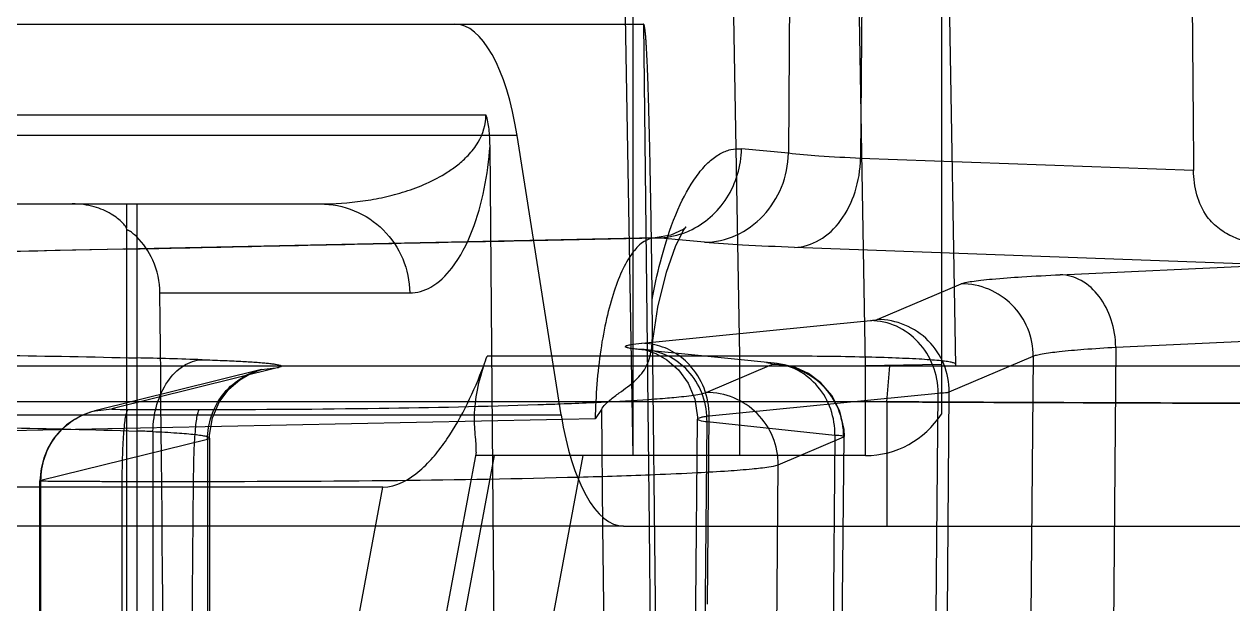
# Model space of a CAD drawing. Header units: millimetres. Extents: x 29875 to 31218, y -21313 to -20364.
# Drawn here: x 30523.32 to 30530.17, y -21049.17 to -21045.88 of the extents above; entities that cross this region are included whole.
import ezdxf

# ---------------------------------------------------------------- set-up
doc = ezdxf.new("R2010")
doc.units = ezdxf.units.MM
doc.header["$LTSCALE"] = 8
doc.layers.add('Cav-cor', color=30, linetype='Continuous')
doc.layers.add('WT', color=4, linetype='Continuous')

# ---------------------------------------------------------------- blocks, each defined once
blk = doc.blocks.new('20160903.150408')
at = {"layer": 'Cav-cor', "color": 241}
for p, q in [((-100.442, 23.4633), (-100.6048, 32.791)), ((-99.3821, 32.751), (-99.2191, 23.41)), ((-100.1098, 32.0836), (-100.1664, 24.6152)), ((-99.7002, 32.0836), (-99.757, 24.5863)), ((-101.0462, 22.9), (-101.2038, 31.9309)), ((-101.0462, 22.9), (-101.0462, 30.4793)), ((-99.2992, 28), (-99.2992, 23.1357)), ((-99.7292, 23.41), (-99.8004, 27.49)), ((-118.4345, 25.348), (-100.9869, 25.348)), ((-100.9869, 25.348), (-100.9685, 23.6817)), ((-107.9865, 24.8335), (-101.8806, 24.8335)), ((-101.7036, 24.7167), (-117.3361, 24.7167)), ((-101.4541, 23.1313), (-101.7036, 24.7167)), ((-101.8055, 18.6124), (-101.8572, 24.658)), ((-100.1664, 24.6152), (-100.4317, 24.6403)), ((-97.8703, 24.5173), (-99.757, 24.5863)), ((-107.3248, 24.328), (-102.8191, 24.328)), ((-103.917, 24.328), (-103.917, 24.1894)), ((-103.8594, 24.328), (-103.8594, 13.516)), ((-103.9152, 24.1768), (-103.9152, 24.1759)), ((-103.9151, 14.2415), (-103.9152, 24.1758)), ((-101.6183, 24.1207), (-100.9079, 24.1351)), ((-100.9079, 24.1351), (-100.9204, 24.1357)), ((-100.7878, 24.1237), (-100.9079, 24.1351)), ((-100.6425, 24.11), (-100.7878, 24.1237)), ((-103.9275, 24.0714), (-103.8742, 24.0726)), ((-97.4286, 23.9823), (-100.1307, 24.0811)), ((-98.6255, 23.9262), (-97.4286, 23.9823)), ((-100.9056, 23.7419), (-100.8574, 23.9415)), ((-99.6624, 23.6721), (-99.1871, 23.8748)), ((-103.7279, 23.8225), (-102.3124, 23.8225)), ((-100.8805, 18.6136), (-100.9377, 23.7861)), ((-100.9349, 23.5531), (-100.9056, 23.7419)), ((-100.9685, 23.6817), (-100.9555, 22.5)), ((-100.9364, 23.5433), (-99.7001, 23.6659)), ((-98.3112, 23.5149), (-97.2131, 23.5663)), ((-100.2468, 23.4241), (-101.0152, 23.5019)), ((-100.9974, 23.5372), (-100.9364, 23.5433)), ((-100.941, 23.5133), (-100.9349, 23.5531)), ((-98.3112, 23.5149), (-98.3246, 21.9273)), ((-100.442, 23.4633), (-101.8735, 23.4633)), ((-100.9341, 23.4848), (-100.9179, 23.4788)), ((-100.9179, 23.4788), (-100.8547, 23.4431)), ((-100.442, 22.9), (-100.442, 23.4633)), ((-99.2546, 23.2608), (-98.7793, 23.4635)), ((-98.7793, 23.4635), (-98.7918, 21.9873)), ((-119.2729, 23.41), (-89.5433, 23.41)), ((-103.1526, 23.3878), (-104.0968, 23.1536)), ((-103.0556, 23.3996), (-103.9998, 23.1653)), ((-103.1526, 23.3878), (-103.0556, 23.3996)), ((-100.632, 23.2586), (-100.2605, 23.417)), ((-100.2471, 23.4241), (-100.2906, 23.426)), ((-99.2992, 23.4175), (-99.7292, 23.41)), ((-99.7292, 22.9), (-99.7292, 23.41)), ((-99.6085, 23.205), (-99.5905, 23.41)), ((-99.2192, 23.4188), (-99.2192, 23.4189)), ((-100.6147, 23.1259), (-99.3174, 23.2547)), ((-99.3281, 22.0069), (-99.3174, 23.2547)), ((-99.2654, 22.0046), (-99.2546, 23.2608)), ((-99.6085, 23.205), (-107.3915, 23.205)), ((-104.0952, 23.154), (-103.9998, 23.1653)), ((-103.9077, 23.1614), (-103.5032, 23.1614)), ((-101.2262, 23.162), (-101.261, 23.1084)), ((-101.2262, 23.162), (-101.219, 22.5)), ((-99.6085, 23.205), (-99.6085, 22.5)), ((-117.1974, 23.1313), (-101.4541, 23.1313)), ((-100.6911, 22.0589), (-100.6814, 23.107)), ((-100.6691, 18.6124), (-100.6275, 23.0906)), ((-99.9029, 23.0147), (-100.6275, 23.0906)), ((-100.6246, 22.0575), (-100.6147, 23.1259)), ((-103.7676, 23.0362), (-103.7676, 21.8113)), ((-103.4579, 22.9918), (-104.4021, 22.7576)), ((-103.4579, 22.9918), (-103.4579, 21.767)), ((-103.4467, 22.9996), (-103.4467, 21.7748)), ((-103.4467, 22.9996), (-103.4467, 22.9995)), ((-100.2242, 22.8473), (-99.8528, 23.0057)), ((-99.9029, 23.0147), (-99.9419, 18.6124)), ((-99.8528, 23.0057), (-99.8917, 18.6124)), ((-99.8528, 23.0057), (-99.849, 23.0076)), ((-101.9363, 22.9201), (-102.6827, 18.9199)), ((-101.8334, 22.9), (-102.4227, 19.7419)), ((-99.7292, 22.9), (-101.94, 22.9)), ((-101.9312, 19.6764), (-101.3296, 22.9)), ((-100.2426, 20.7295), (-100.2242, 22.8473)), ((-104.4021, 22.7576), (-104.4076, 22.757)), ((-104.4076, 21.5322), (-104.4076, 22.757)), ((-104.4021, 21.5328), (-104.4021, 22.7576)), ((-103.9415, 21.5288), (-103.9415, 22.7536)), ((-103.9415, 22.7536), (-103.537, 22.7536)), ((-103.5477, 21.5288), (-103.537, 22.7536)), ((-102.4645, 22.7204), (-106.7265, 22.7204)), ((-103.0733, 19.4579), (-102.4645, 22.7204)), ((-101.1011, 22.5), (-121.0837, 22.5)), ((-101.219, 22.5), (-101.1764, 18.6124)), ((-101.1011, 22.5), (-96.377, 22.5)), ((-100.9555, 22.5), (-100.9127, 18.6124)), ((-100.723, 18.6122), (-100.6911, 22.0589))]:
    blk.add_line(p, q, dxfattribs=at)
for points in [[(-100.7544, 24.1865), (-100.7455, 24.1983), (-100.7635, 24.1835), (-100.8331, 24.1499), (-100.9204, 24.1357)], [(-100.8574, 23.9415), (-100.8065, 24.0861), (-100.7646, 24.1705), (-100.7544, 24.1865)], [(-100.9208, 24.1357), (-105.1834, 24.0441), (-109.5281, 23.9382), (-113.5355, 23.8281)], [(-100.9893, 23.5021), (-100.9903, 23.5022), (-100.9858, 23.5014), (-100.9639, 23.4959), (-100.9341, 23.4848)], [(-100.9713, 23.4999), (-100.983, 23.5013), (-100.9893, 23.5021)], [(-100.8547, 23.4431), (-100.7895, 23.3865), (-100.7341, 23.3107)], [(-103.4467, 22.9996), (-103.4464, 23.0161), (-103.4302, 23.1144), (-103.3923, 23.2027), (-103.338, 23.276), (-103.2753, 23.3306), (-103.2146, 23.3657), (-103.1687, 23.3834), (-103.1527, 23.3878)], [(-99.849, 23.0076), (-99.8507, 23.0485), (-99.874, 23.1521), (-99.9196, 23.2409), (-99.9815, 23.3126), (-100.053, 23.3653), (-100.1264, 23.3989), (-100.1883, 23.4156), (-100.2327, 23.4225), (-100.2471, 23.4241)], [(-100.7341, 23.3107), (-100.6962, 23.2193), (-100.6814, 23.1178), (-100.6814, 23.1069)], [(-104.0952, 23.154), (-104.1207, 23.1469), (-104.1668, 23.1294), (-104.2127, 23.1051), (-104.2565, 23.0741), (-104.2971, 23.0364), (-104.3332, 22.9921), (-104.3635, 22.9417), (-104.3867, 22.886), (-104.4018, 22.826), (-104.4076, 22.757)]]:
    blk.add_lwpolyline(points, dxfattribs=at)
for centre, radius, start, end in [((-100.918, 24.5976), 0.4628, 289.3724, 294.26675), ((-71.4064, -1452.1307), 1476.5603, 91.2620357, 91.3842677), ((-101.0097, 23.1412), 0.3607, 86.77149, 90.88108), ((-101.0015, 23.1794), 0.3579, 79.83021, 89.33946), ((-101.0099, 23.1362), 0.3658, 83.95849, 86.77485), ((-105.1729, -30.8997), 54.3697, 88.22547, 88.61466), ((-104.5155, 24.3984), 2.8026, 339.34985, 340.51017), ((-101.393, 29.6514), 6.4473, 274.15748, 274.70531), ((-102.6226, 54.3273), 31.1553, 271.90597, 272.14108), ((-102.4015, 48.4029), 25.2268, 272.14188, 272.5222), ((-95.6375, 767.9986), 744.8042, 269.6945209, 269.9437306), ((-73.0251, -1418.6595), 1442.0443, 91.1219529, 91.5902793), ((-99.7292, 23.41), 0.51, 270.00497, 327.467), ((-105.121, -16.2334), 39.2929, 88.02619, 88.15849), ((-102.3362, 59.3026), 36.5376, 271.53962, 272.21811), ((-101.7277, 43.2161), 20.4396, 272.25903, 272.933)]:
    blk.add_arc(centre, radius, start, end, dxfattribs=at)
for centre, major_axis, ratio, start_param, end_param in [((-95, 348.8784), (2.2523, 350.6413), 0.005908, 2.698638, 2.752005), ((-102.0473, 24.348), (-0.0108, 1), 0.373387, 5.085944, 6.279143), ((-103.964, 23.818), (0, 0.51), 0.134477, 5.490258, 5.528262), ((-103.5072, -5.7298), (-0.4054, 46.7522), 0.000981, 5.26001, 5.396646), ((-101.1104, 23.5), (-0.0108, 1), 0.373387, 1.944352, 3.137551)]:
    blk.add_ellipse(centre, major_axis=major_axis, ratio=ratio, start_param=start_param, end_param=end_param, dxfattribs=at)
for points, knots in [([(-100.9377, 23.7861), (-100.9385, 23.8519), (-100.9402, 23.9834), (-100.9431, 24.1806), (-100.9464, 24.3777), (-100.9495, 24.5419), (-100.9523, 24.6732), (-100.9546, 24.7716), (-100.9572, 24.8699), (-100.9601, 24.9681), (-100.963, 25.0499), (-100.9656, 25.1151), (-100.9678, 25.1639), (-100.9699, 25.2045), (-100.9719, 25.2369), (-100.9735, 25.261), (-100.9754, 25.2849), (-100.9773, 25.3046), (-100.9792, 25.3201), (-100.9808, 25.3311), (-100.9826, 25.3401), (-100.9843, 25.3453), (-100.9859, 25.348), (-100.9869, 25.348)], [0, 0, 0, 0, 0.126114, 0.252196, 0.378235, 0.504213, 0.56717, 0.630096, 0.692981, 0.755806, 0.818538, 0.849847, 0.881098, 0.912253, 0.927774, 0.943234, 0.958596, 0.973774, 0.981229, 0.988489, 0.995256, 0.99821, 1, 1, 1, 1]), ([(-102.8191, 24.328), (-102.7386, 24.328), (-102.6172, 24.3362), (-102.4569, 24.3649), (-102.3362, 24.397), (-102.2151, 24.4423), (-102.1156, 24.4945), (-102.0374, 24.5498), (-101.9764, 24.6052), (-101.9072, 24.6933), (-101.8801, 24.7798), (-101.8806, 24.8335)], [0, 0, 0, 0, 0.208439, 0.313914, 0.42119, 0.531653, 0.648179, 0.710857, 0.779345, 0.860708, 1, 1, 1, 1]), ([(-101.8572, 24.6583), (-101.8575, 24.6897), (-101.8608, 24.7487), (-101.871, 24.8075), (-101.8806, 24.8335)], [0, 0, 0, 0, 0.530967, 1, 1, 1, 1]), ([(-102.3124, 23.8225), (-102.2709, 23.8225), (-102.1755, 23.8521), (-102.0485, 23.9794), (-101.9132, 24.2488), (-101.8693, 24.4944), (-101.8572, 24.658)], [0, 0, 0, 0, 0.122007, 0.27902, 0.516892, 1, 1, 1, 1]), ([(-100.8689, 24.081), (-100.8443, 24.1642), (-100.7918, 24.3119), (-100.7011, 24.4752), (-100.6187, 24.5673), (-100.5583, 24.6131), (-100.4954, 24.6391), (-100.4522, 24.6423), (-100.4317, 24.6403)], [0, 0, 0, 0, 0.343732, 0.620468, 0.733586, 0.831735, 0.91861, 1, 1, 1, 1]), ([(-100.7278, 24.1758), (-100.642, 24.2144), (-100.4898, 24.3495), (-100.4336, 24.5434), (-100.4317, 24.6403)], [0, 0, 0, 0, 0.49257, 1, 1, 1, 1]), ([(-100.6425, 24.11), (-100.581, 24.111), (-100.4557, 24.1396), (-100.2992, 24.2533), (-100.1939, 24.4196), (-100.1677, 24.5499), (-100.1664, 24.6152)], [0, 0, 0, 0, 0.242213, 0.489637, 0.743087, 1, 1, 1, 1]), ([(-99.757, 24.5863), (-99.836, 24.5899), (-99.9727, 24.5972), (-100.1091, 24.6083), (-100.1664, 24.6152)], [0, 0, 0, 0, 0.578433, 1, 1, 1, 1]), ([(-100.1307, 24.0811), (-100.0819, 24.0829), (-99.9788, 24.1159), (-99.8583, 24.233), (-99.7787, 24.3967), (-99.7585, 24.5219), (-99.757, 24.5863)], [0, 0, 0, 0, 0.214376, 0.452294, 0.717693, 1, 1, 1, 1]), ([(-97.2304, 24.0665), (-97.3049, 24.0684), (-97.4135, 24.0764), (-97.5511, 24.1049), (-97.6429, 24.1363), (-97.7268, 24.1837), (-97.8381, 24.2943), (-97.8695, 24.4262), (-97.8703, 24.5173)], [0, 0, 0, 0, 0.252749, 0.367392, 0.475563, 0.580726, 0.691179, 1, 1, 1, 1]), ([(-103.917, 24.1894), (-103.9177, 24.1943), (-103.9262, 24.206), (-103.9427, 24.225), (-103.9695, 24.248), (-104.0202, 24.2823), (-104.1054, 24.318), (-104.1828, 24.328), (-104.2248, 24.328)], [0, 0, 0, 0, 0.041912, 0.117153, 0.218844, 0.341785, 0.640787, 1, 1, 1, 1]), ([(-102.8191, 24.328), (-102.7535, 24.328), (-102.6209, 24.3017), (-102.453, 24.1893), (-102.3401, 24.0214), (-102.3129, 23.8884), (-102.3124, 23.8225)], [0, 0, 0, 0, 0.249269, 0.498964, 0.749266, 1, 1, 1, 1]), ([(-103.8594, 24.1409), (-103.8668, 24.1481), (-103.8818, 24.1608), (-103.894, 24.1716), (-103.9152, 24.1818), (-103.9152, 24.1768)], [0, 0, 0, 0, 0.455072, 0.777738, 1, 1, 1, 1]), ([(-103.8742, 24.0726), (-103.6873, 24.0767), (-102.9353, 24.0931), (-102.1834, 24.109), (-101.6183, 24.1207)], [0, 0, 0, 0, 0.248542, 1, 1, 1, 1]), ([(-103.7279, 23.8225), (-103.7285, 23.8862), (-103.7541, 24.0042), (-103.8214, 24.1035), (-103.8594, 24.1409)], [0, 0, 0, 0, 0.544465, 1, 1, 1, 1]), ([(-100.9208, 24.1357), (-100.9429, 24.1352), (-100.9928, 24.1161), (-101.0534, 24.0512), (-101.1092, 23.9544), (-101.1586, 23.8265), (-101.2003, 23.672), (-101.2443, 23.4308), (-101.2587, 23.2394), (-101.2609, 23.1084)], [0, 0, 0, 0, 0.058354, 0.13328, 0.231119, 0.352373, 0.494596, 0.653612, 1, 1, 1, 1]), ([(-100.9377, 23.7861), (-100.933, 23.8121), (-100.9139, 23.9112), (-100.89, 24.0095), (-100.8689, 24.081)], [0, 0, 0, 0, 0.260905, 1, 1, 1, 1]), ([(-100.1307, 24.0811), (-100.2295, 24.0847), (-100.4003, 24.0921), (-100.5708, 24.1032), (-100.6425, 24.11)], [0, 0, 0, 0, 0.57863, 1, 1, 1, 1]), ([(-99.1871, 23.8748), (-99.1797, 23.8779), (-99.1595, 23.8829), (-99.1222, 23.8894), (-99.0712, 23.8959), (-98.9765, 23.9054), (-98.8264, 23.916), (-98.6979, 23.9228), (-98.6255, 23.9262)], [0, 0, 0, 0, 0.042755, 0.109762, 0.201004, 0.316043, 0.615015, 1, 1, 1, 1]), ([(-98.3112, 23.5149), (-98.3119, 23.5674), (-98.3282, 23.67), (-98.3954, 23.8039), (-98.4976, 23.8991), (-98.5842, 23.9251), (-98.6255, 23.9262)], [0, 0, 0, 0, 0.278049, 0.541736, 0.781256, 1, 1, 1, 1]), ([(-98.7793, 23.4635), (-98.779, 23.5168), (-98.7998, 23.6248), (-98.8904, 23.7615), (-99.0262, 23.8532), (-99.1339, 23.8748), (-99.1871, 23.8748)], [0, 0, 0, 0, 0.25024, 0.500493, 0.750457, 1, 1, 1, 1]), ([(-100.9411, 23.5134), (-100.9396, 23.5261), (-100.9351, 23.5823), (-100.9358, 23.6386), (-100.9363, 23.682)], [0, 0, 0, 0, 0.228325, 1, 1, 1, 1]), ([(-99.7001, 23.6659), (-99.6919, 23.6668), (-99.6793, 23.6684), (-99.6665, 23.6703), (-99.6624, 23.6721)], [0, 0, 0, 0, 0.64742, 1, 1, 1, 1]), ([(-99.3174, 23.2547), (-99.3176, 23.3076), (-99.3376, 23.4138), (-99.4219, 23.5496), (-99.5485, 23.6425), (-99.6502, 23.6654), (-99.7001, 23.6659)], [0, 0, 0, 0, 0.257137, 0.510799, 0.758156, 1, 1, 1, 1]), ([(-99.2546, 23.2608), (-99.2543, 23.3141), (-99.2751, 23.4221), (-99.3657, 23.5588), (-99.5015, 23.6506), (-99.6092, 23.6721), (-99.6624, 23.6721)], [0, 0, 0, 0, 0.25024, 0.500493, 0.750457, 1, 1, 1, 1]), ([(-101.2262, 23.162), (-101.2134, 23.1822), (-101.1797, 23.215), (-101.1113, 23.266), (-101.0331, 23.3212), (-100.9615, 23.4074), (-100.9453, 23.4776), (-100.9411, 23.5134)], [0, 0, 0, 0, 0.153719, 0.297087, 0.550171, 0.768646, 1, 1, 1, 1]), ([(-101.0152, 23.5019), (-101.0267, 23.5031), (-101.0427, 23.505), (-101.0621, 23.508), (-101.0729, 23.5102), (-101.0812, 23.5123), (-101.0866, 23.5144), (-101.0904, 23.5164), (-101.0908, 23.52), (-101.0872, 23.5221), (-101.079, 23.5256), (-101.0483, 23.5319), (-101.0199, 23.535), (-100.9974, 23.5372)], [0, 0, 0, 0, 0.19802, 0.275372, 0.338167, 0.386404, 0.420303, 0.440976, 0.453873, 0.47298, 0.504958, 0.61197, 1, 1, 1, 1]), ([(-100.6275, 23.0906), (-100.6266, 23.1404), (-100.6422, 23.2406), (-100.7157, 23.3716), (-100.83, 23.4658), (-100.9241, 23.4949), (-100.9713, 23.4999)], [0, 0, 0, 0, 0.256146, 0.508498, 0.755756, 1, 1, 1, 1]), ([(-100.7275, 23.4151), (-100.7554, 23.4452), (-100.8204, 23.4966), (-100.8986, 23.5245), (-100.9383, 23.5316)], [0, 0, 0, 0, 0.504498, 1, 1, 1, 1]), ([(-98.7793, 23.4635), (-98.7732, 23.4665), (-98.7564, 23.4715), (-98.7076, 23.4816), (-98.6181, 23.4925), (-98.4788, 23.5047), (-98.3716, 23.5115), (-98.3112, 23.5149)], [0, 0, 0, 0, 0.043359, 0.11067, 0.317029, 0.615668, 1, 1, 1, 1]), ([(-107.0589, 23.4741), (-106.4982, 23.4788), (-105.4313, 23.48), (-104.3645, 23.4663), (-103.8585, 23.4541)], [0, 0, 0, 0, 0.525548, 1, 1, 1, 1]), ([(-103.7676, 23.0362), (-103.7668, 23.0879), (-103.7522, 23.188), (-103.6937, 23.3194), (-103.6046, 23.4145), (-103.5261, 23.4423), (-103.4893, 23.4439)], [0, 0, 0, 0, 0.289252, 0.558296, 0.79383, 1, 1, 1, 1]), ([(-103.4893, 23.4439), (-103.45, 23.4427), (-103.3767, 23.4401), (-103.2752, 23.4355), (-103.2012, 23.4311), (-103.151, 23.4272), (-103.1204, 23.4244), (-103.0947, 23.4216), (-103.0741, 23.4186), (-103.058, 23.4159), (-103.0481, 23.4126), (-103.0405, 23.4106), (-103.04, 23.4045), (-103.0475, 23.4021), (-103.0522, 23.4004), (-103.0556, 23.3996)], [0, 0, 0, 0, 0.25062, 0.46753, 0.647627, 0.723051, 0.78836, 0.843345, 0.887834, 0.921736, 0.94508, 0.95831, 0.964998, 0.977488, 1, 1, 1, 1]), ([(-99.2192, 23.4189), (-99.2193, 23.4215), (-99.2295, 23.4261), (-99.2458, 23.43), (-99.276, 23.4348), (-99.3158, 23.4391), (-99.3671, 23.4434), (-99.4553, 23.449), (-99.5883, 23.4548), (-99.7712, 23.4598), (-99.9799, 23.463), (-100.2064, 23.4643), (-100.3624, 23.4639), (-100.442, 23.4633)], [0, 0, 0, 0, 0.006458, 0.021401, 0.045477, 0.078637, 0.120576, 0.170939, 0.294955, 0.446051, 0.618397, 0.805518, 1, 1, 1, 1]), ([(-103.4579, 22.9918), (-103.4581, 23.0368), (-103.4437, 23.1272), (-103.3793, 23.2478), (-103.2794, 23.3406), (-103.1959, 23.3771), (-103.1526, 23.3878)], [0, 0, 0, 0, 0.251125, 0.501606, 0.750885, 1, 1, 1, 1]), ([(-102.4645, 22.7204), (-102.3876, 22.7204), (-102.2763, 22.7862), (-102.171, 22.8976), (-102.0772, 23.0231), (-101.9819, 23.1936), (-101.9202, 23.337), (-101.893, 23.41)], [0, 0, 0, 0, 0.247442, 0.373053, 0.498578, 0.74931, 1, 1, 1, 1]), ([(-101.9363, 22.9201), (-101.9345, 22.9297), (-101.9349, 22.9536), (-101.9406, 23.0151), (-101.9487, 23.1162), (-101.9362, 23.2582), (-101.9085, 23.3582), (-101.8917, 23.41)], [0, 0, 0, 0, 0.059229, 0.14315, 0.374778, 0.670752, 1, 1, 1, 1]), ([(-100.6147, 23.1259), (-100.6149, 23.1789), (-100.6348, 23.285), (-100.6919, 23.3768), (-100.7275, 23.4151)], [0, 0, 0, 0, 0.503401, 1, 1, 1, 1]), ([(-100.2627, 23.4216), (-100.2642, 23.4221), (-100.2734, 23.4242), (-100.2828, 23.4252), (-100.2906, 23.426)], [0, 0, 0, 0, 0.167413, 1, 1, 1, 1]), ([(-100.2605, 23.417), (-100.2596, 23.4174), (-100.2565, 23.4202), (-100.2611, 23.4211), (-100.2627, 23.4216)], [0, 0, 0, 0, 0.393376, 1, 1, 1, 1]), ([(-99.8528, 23.0057), (-99.8525, 23.0591), (-99.8733, 23.167), (-99.9639, 23.3038), (-100.0997, 23.3955), (-100.2074, 23.417), (-100.2605, 23.417)], [0, 0, 0, 0, 0.25024, 0.500494, 0.750457, 1, 1, 1, 1]), ([(-99.9029, 23.0147), (-99.902, 23.0646), (-99.9176, 23.1647), (-99.9911, 23.2957), (-100.1054, 23.39), (-100.1996, 23.419), (-100.2468, 23.424)], [0, 0, 0, 0, 0.256147, 0.508499, 0.755756, 1, 1, 1, 1]), ([(-84.9201, 23.4128), (-84.9204, 23.4101), (-84.9265, 23.4038), (-84.9495, 23.3941), (-85.0002, 23.3827), (-85.085, 23.3704), (-85.2034, 23.3578), (-85.355, 23.3455), (-85.5397, 23.3333), (-85.7573, 23.3215), (-86.0076, 23.31), (-86.2901, 23.2988), (-86.7299, 23.2838), (-87.3564, 23.2667), (-88.1968, 23.249), (-89.1503, 23.2334), (-90.2088, 23.2202), (-91.3629, 23.2095), (-92.6017, 23.2016), (-94.3868, 23.1945), (-96.7305, 23.1933), (-98.6356, 23.1998), (-99.6085, 23.205)], [0, 0, 0, 0, 0.000569, 0.001576, 0.005188, 0.011026, 0.019119, 0.029466, 0.042062, 0.056895, 0.073945, 0.093189, 0.114598, 0.163763, 0.221095, 0.286145, 0.358371, 0.437133, 0.521687, 0.611207, 0.801449, 1, 1, 1, 1]), ([(-101.2913, 23.2005), (-101.2569, 23.2021), (-101.1349, 23.2078), (-101.013, 23.2147), (-100.9256, 23.221)], [0, 0, 0, 0, 0.282445, 1, 1, 1, 1]), ([(-100.8641, 23.2258), (-100.8479, 23.2271), (-100.7937, 23.2319), (-100.7395, 23.2376), (-100.7018, 23.2432)], [0, 0, 0, 0, 0.298494, 1, 1, 1, 1]), ([(-100.7018, 23.2432), (-100.6873, 23.2453), (-100.6638, 23.2494), (-100.6405, 23.255), (-100.632, 23.2586)], [0, 0, 0, 0, 0.613282, 1, 1, 1, 1]), ([(-100.2242, 22.8473), (-100.2239, 22.9007), (-100.2447, 23.0087), (-100.3353, 23.1454), (-100.4711, 23.2371), (-100.5788, 23.2586), (-100.632, 23.2586)], [0, 0, 0, 0, 0.25024, 0.500493, 0.750457, 1, 1, 1, 1]), ([(-99.3174, 23.2547), (-99.3038, 23.2554), (-99.2828, 23.2571), (-99.2617, 23.2589), (-99.2546, 23.2608)], [0, 0, 0, 0, 0.650257, 1, 1, 1, 1]), ([(-104.4021, 22.7576), (-104.4023, 22.8025), (-104.3878, 22.893), (-104.3235, 23.0136), (-104.2236, 23.1064), (-104.14, 23.1428), (-104.0968, 23.1535)], [0, 0, 0, 0, 0.251125, 0.501606, 0.750885, 1, 1, 1, 1]), ([(-103.9998, 23.1653), (-104.0066, 23.1636), (-103.9391, 23.1608), (-103.9315, 23.1614), (-103.9077, 23.1614)], [0, 0, 0, 0, 0.227548, 1, 1, 1, 1]), ([(-103.9415, 22.7536), (-103.9415, 22.8045), (-103.9404, 22.8786), (-103.9362, 22.9729), (-103.9323, 23.0335), (-103.9274, 23.0834), (-103.922, 23.1224), (-103.9162, 23.1459), (-103.9115, 23.1597), (-103.9077, 23.1614)], [0, 0, 0, 0, 0.37115, 0.539864, 0.688841, 0.812849, 0.907698, 0.970125, 1, 1, 1, 1]), ([(-103.537, 22.7536), (-103.537, 22.8045), (-103.5359, 22.8786), (-103.5318, 22.9729), (-103.5278, 23.0335), (-103.5229, 23.0834), (-103.5176, 23.1224), (-103.5118, 23.1459), (-103.507, 23.1597), (-103.5032, 23.1614)], [0, 0, 0, 0, 0.37115, 0.539864, 0.688841, 0.812849, 0.907698, 0.970125, 1, 1, 1, 1]), ([(-103.5032, 23.1614), (-103.1642, 23.1614), (-102.5252, 23.1658), (-101.8863, 23.1792), (-101.5864, 23.1892)], [0, 0, 0, 0, 0.530498, 1, 1, 1, 1]), ([(-100.6814, 23.1069), (-100.6814, 23.109), (-100.6746, 23.1136), (-100.6623, 23.1172), (-100.6409, 23.1221), (-100.6244, 23.1246), (-100.6147, 23.1259)], [0, 0, 0, 0, 0.090308, 0.281607, 0.585051, 1, 1, 1, 1]), ([(-100.6275, 23.0906), (-100.6411, 23.0926), (-100.6588, 23.0957), (-100.6762, 23.101), (-100.6814, 23.1051), (-100.6814, 23.1069)], [0, 0, 0, 0, 0.714915, 0.906002, 1, 1, 1, 1]), ([(-107.0588, 23.0659), (-106.4905, 23.0714), (-105.4236, 23.0723), (-104.3567, 23.0552), (-103.8583, 23.0392)], [0, 0, 0, 0, 0.532662, 1, 1, 1, 1]), ([(-103.7676, 23.0362), (-103.7223, 23.0342), (-103.6585, 23.0309), (-103.5795, 23.0249), (-103.5334, 23.0204), (-103.4975, 23.016), (-103.4705, 23.0109), (-103.4555, 23.0071), (-103.4467, 23.0021), (-103.4467, 22.9996)], [0, 0, 0, 0, 0.418548, 0.589009, 0.731213, 0.843794, 0.925807, 0.977005, 1, 1, 1, 1]), ([(-103.4467, 22.9995), (-103.4468, 22.998), (-103.4508, 22.9943), (-103.455, 22.9928), (-103.4579, 22.9918)], [0, 0, 0, 0, 0.34224, 1, 1, 1, 1]), ([(-99.849, 23.0076), (-99.849, 23.0089), (-99.8557, 23.0098), (-99.864, 23.0117), (-99.882, 23.0132), (-99.8951, 23.0142), (-99.9029, 23.0147)], [0, 0, 0, 0, 0.070216, 0.259298, 0.569937, 1, 1, 1, 1]), ([(-100.6819, 22.8033), (-100.6237, 22.8063), (-100.5202, 22.8124), (-100.3849, 22.8225), (-100.2907, 22.8335), (-100.241, 22.8411), (-100.2242, 22.8473)], [0, 0, 0, 0, 0.380031, 0.675677, 0.883039, 1, 1, 1, 1]), ([(-104.4076, 22.757), (-104.4076, 22.7563), (-104.403, 22.7573), (-104.3981, 22.7558), (-104.3863, 22.7562), (-104.3717, 22.7556), (-104.3524, 22.7554), (-104.3193, 22.755), (-104.2691, 22.7546), (-104.1999, 22.7542), (-104.1202, 22.7539), (-104.0329, 22.7537), (-103.9725, 22.7536), (-103.9415, 22.7536)], [0, 0, 0, 0, 0.004755, 0.018863, 0.04222, 0.074603, 0.115771, 0.165352, 0.287981, 0.438279, 0.611066, 0.80061, 1, 1, 1, 1]), ([(-103.537, 22.7536), (-103.1519, 22.7532), (-102.4243, 22.7566), (-101.6968, 22.7689), (-101.3545, 22.7782)], [0, 0, 0, 0, 0.529359, 1, 1, 1, 1])]:
    blk.add_open_spline(points, degree=3, knots=knots, dxfattribs=at)
blk.add_open_spline([(-100.9079, 24.1351), (-100.8593, 24.1359), (-100.8103, 24.145), (-100.7645, 24.1611)], degree=3, dxfattribs=at)

msp = doc.modelspace()

# ---------------------------------------------------------------- block references
at = {"layer": 'WT'}
msp.add_blockref('20160903.150408', (30627.8198, -21071.2329), dxfattribs=at)

doc.saveas('drawing.dxf')
